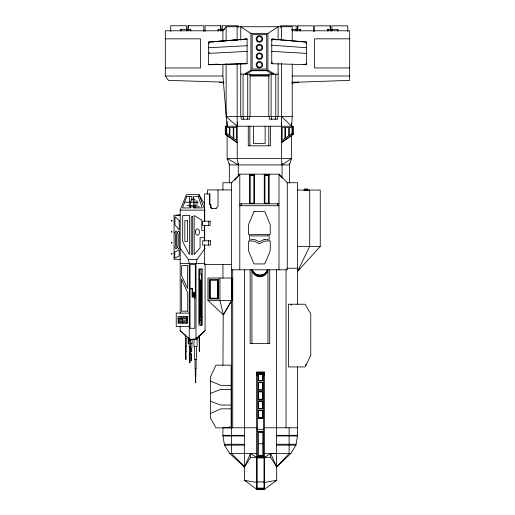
<?xml version="1.0" encoding="UTF-8"?>
<svg xmlns="http://www.w3.org/2000/svg" width="515" height="515" viewBox="0 0 515 515"><rect width="100%" height="100%" fill="white"/><g stroke="black" fill="none" stroke-linecap="round" stroke-linejoin="round"><path stroke-width="0.77" d="M281.46 126.227L281.615 63.442M281.615 116.628L291.593 126.227L292.243 116.628L292.243 63.963M252.356 269.873C254.236 277.019 265.631 277.019 267.51 269.873M172.1 242.79L171.418 243.157L171.804 242.288M244.438 269.86L244.554 480.302L256.592 489.25L264.613 489.25L276.652 480.302L276.652 466.912L290.833 453.509L295.932 445.134L297.438 435.948L297.438 366.899M205.086 248.249L196.955 259.605L195.996 263.609L195.996 339.192L189.282 339.192L180.192 330.617L180.192 326.529M272.139 62.141L271.746 63.693L272.918 63.757M180.192 313.088L180.192 210.139L186.417 194.638L198.861 194.638L204.629 204.075M257.017 427.778L222.944 427.778L222.944 435.96L224.489 445.14L229.742 453.515L244.554 466.912L250.509 453.515M297.438 190.054L320.253 190.054L320.253 246.389L297.438 271.598L309.708 246.389L309.708 190.054M305.91 43.395L306.605 42.088L271.746 39.05L271.746 63.693L306.605 64.703L306.605 42.088L271.746 39.05L272.139 40.601M267.71 270.349C266.049 278.151 253.818 278.151 252.157 270.349M223.381 314.832L231.93 300.432L231.93 278.036L207.963 278.036L207.963 300.432L223.381 314.832L219.95 300.432L219.95 278.036M172.049 232.046C171.147 233.095 171.147 230.482 172.049 231.531M231.499 269.789L287.273 269.789L287.273 182.722L278.982 174.147L239.79 174.147L231.499 182.722L231.499 453.515L244.554 466.912L250.573 457.333L250.573 453.515L256.592 457.333M297.438 271.598L299.736 268.367M209.399 52.26L208.517 53.399L247.103 51.371M292.243 41.181L292.243 26.729L226.136 26.729L222.911 30.778L222.911 41.091M234.737 180.269L239.79 174.147L239.79 269.789M290.833 453.509L270.632 453.515L270.632 457.333L276.652 466.912L278.19 465.084M197.367 337.357L195.809 339.192L205.086 330.617L205.086 263.609L180.192 263.609M264.613 457.333L270.62 453.515L276.652 466.912L289.121 453.509L289.121 427.772M171.984 221.154C170.858 221.856 171.476 219.345 172.087 220.652M171.984 254.159C170.858 254.861 171.476 252.35 172.087 253.657M215.83 208.446L218.025 206.348L218.025 189.932M195.996 339.192L205.086 330.617M293.376 134.273L292.687 134.273L281.46 142.327L282.143 142.327L293.376 134.273L293.376 126.227L225.293 126.227L225.293 134.273L236.527 142.327L237.215 142.327L225.982 134.273L225.293 134.273M240.724 40.234L240.724 26.729L250.934 33.462L267.916 33.462L278.132 26.729L278.132 39.893M223.201 314.079L222.944 365.412M243.447 74.482L250.934 70.259L267.916 70.259L276.085 74.868M244.85 74.823L252.144 70.71L266.706 70.71L274.006 74.823M275.235 481.042L276.652 480.302L275.512 480.302M210.493 413.474L220.813 408.846L231.132 408.846M223.291 314.755L231.66 300.432L231.66 278.036M210.493 393.396L220.813 389.404L231.132 389.404M276.652 480.302L264.015 482.542M291.947 83.224L298.739 82.149L349.685 80.372L349.685 30.778L291.973 30.778M217.549 64.105L208.517 64.71L208.517 42.088L247.103 39.05L247.103 63.693L210.648 64.71M212.045 41.876L247.103 39.05L208.517 42.088L209.219 43.44M208.517 47.747L247.103 45.719M209.373 193.968L209.373 203.985L210.416 205.06L210.416 207.275L211.375 208.594L216.371 208.446M208.517 64.71L247.103 63.693M224.54 29.304L218.064 29.304L218.064 30.861M291.355 29.381L300.406 29.381L300.406 30.939M223.04 30.778L165.315 30.778L165.315 76.02L168.534 80.372L223.388 82.149M165.315 38.837L200.483 38.837L200.483 67.961L165.315 67.961M349.685 38.837L314.517 38.837L314.517 67.961L349.685 67.961M273.22 39.288L277.34 39.925M240.724 74.096L243.061 74.096L243.061 116.628M245.398 74.096L250.071 74.096L250.071 116.628M273.452 74.096L268.779 74.096L268.779 116.628M278.132 74.096L275.795 74.096L275.795 116.628M249.884 74.675L268.965 74.675M249.884 75.57L268.965 75.57M165.315 76.02L222.911 76.02L227.121 126.227L227.121 121.424M250.271 76.02L269.377 76.02M292.243 76.014L349.685 76.014M291.709 82.149L298.739 82.149M226.136 63.77L226.136 116.628L292.243 116.628M249.588 174.978L254.487 174.978M264.285 174.978L269.184 174.978M232.014 182.722L222.944 182.722L222.944 189.932M287.273 182.722L297.438 182.722L297.438 304.417M304.481 188.96L307.893 188.96M231.499 189.932L207.584 189.932L207.584 193.968M304.816 190.003L305.183 190.003M305.479 190.003L306.895 190.003M307.191 190.003L307.558 190.003M303.689 190.164L308.685 190.164M190.898 199.144L194.915 199.144L194.915 207.925M184.679 202.234L198.307 202.234M239.79 203.805L278.982 203.805M209.373 203.985L210.957 205.06L210.957 207.275L211.916 208.594M210.416 205.06L210.957 205.06M186.823 205.453L196.994 205.453L196.994 200.303M239.79 205.71L278.982 205.71M199.569 206.83L189.346 206.83L189.346 196.537M210.416 207.275L210.957 207.275M211.375 208.594L212.534 208.594M180.192 210.139L205.086 210.139M178.969 214.768L179.51 214.768M176.555 215.103L178.847 215.103M180.192 215.289L174.057 215.289L174.057 259.296L180.192 259.296M204.745 230.43L201.79 230.43L201.79 220.105L194.174 215.521L194.174 254.539L200.078 247.792L200.078 237.685L204.745 237.685M297.438 246.389L320.253 246.389M180.192 248.249L188.529 259.605L196.955 259.605M231.499 264.453L204.552 264.453L204.552 245.011M286.803 268.257L297.438 268.257M198.867 279.626L200.245 279.626L200.245 320.761M207.963 300.432L231.93 300.432M189.282 313.088L176.233 313.088L176.233 326.529L189.282 326.529M202.221 317.253L200.94 317.253L200.94 280.797M179.516 317.304L186.784 317.304L186.784 323.227M178.106 318.437L186.095 318.437L186.095 321.135L179.516 321.508L179.516 320.06L185.072 320.06M185.825 322.3L178.66 322.3L178.66 319.062L182.445 319.062L182.445 323.227M199.035 335.716L199.775 335.716M186.469 338.567L185.291 338.567L185.291 334.917M188.162 338.922L188.522 338.922M190.325 339.533L192.295 339.533M189.121 340.035L190.653 340.035M190.428 343.66L192.076 343.66L192.076 339.533M190.569 348.314L191.908 348.314L191.908 343.66M199.305 351.352L199.395 345.559M190.962 354.03L191.516 354.03M257.629 373.124L263.577 373.124M258.433 373.922L262.772 373.922M258.433 380.701L262.772 380.701M258.433 382.388L262.772 382.388M231.132 385.362L220.813 385.362L210.493 381.119M258.433 390.048L262.772 390.132L262.772 382.304L258.433 382.304L258.433 390.132M262.592 391.857L258.614 391.831L258.614 399.247L262.592 399.222M262.772 399.402L258.433 399.486L258.433 391.651L262.772 391.651L262.772 399.486M262.772 401.088L258.433 401.005L258.433 408.833L262.772 408.833L262.772 401.005M258.614 408.601L258.614 401.179L262.592 401.179L262.592 408.601L258.614 408.569M258.614 401.211L262.592 401.211M231.132 405.06L220.813 405.06L210.493 401.269M258.433 408.749L262.772 408.749M258.433 410.436L262.772 410.436M258.614 417.923L262.592 417.923L262.592 410.532L258.614 410.558L258.614 417.948L262.592 417.948M258.433 418.103L262.772 418.103M264.433 427.772L297.438 427.778M257.629 429.291L263.577 429.291M257.629 431.325L263.577 431.325M258.408 432.104L262.792 432.104M222.944 435.342L244.438 435.342M276.536 435.33L297.438 435.33M222.944 435.96L244.438 435.96M276.536 435.948L297.438 435.948M258.408 443.75L262.792 443.795M224.347 444.271L244.438 444.271M276.536 444.258L296.08 444.258M224.489 445.14L244.438 445.14M276.536 445.134L295.932 445.134M229.742 453.515L256.592 453.515M264.71 453.509L276.536 453.509L276.652 466.912M258.408 455.543L262.792 455.543M257.629 456.296L263.577 456.296M250.573 457.333L270.62 457.333M257.191 481.892L264.015 481.892M257.191 482.542L244.554 480.302L245.97 481.042M257.191 488.13L264.015 488.13M303.116 64.633L306.605 64.703L305.91 63.397M271.746 51.371L306.605 53.399M271.746 45.211L306.605 47.741M219.487 82.149L224.012 82.864M226.136 116.628L237.215 126.227L237.119 63.332M180.192 330.617L189.475 339.192L187.911 337.357M241.979 464.002L244.554 466.912M281.505 177.205L278.982 174.147L278.982 269.789M199.318 196.112L198.861 194.638L204.745 209.296L204.674 221.193M188.529 259.605L189.282 263.609L189.282 339.192M347.76 31.441L347.76 25.827L331.898 25.827L331.898 30.939L331.924 29.381M337.911 30.939L337.911 29.381L327.675 29.381L327.675 30.939M337.531 29.381L337.531 30.939M330.546 30.939L330.546 25.827L314.659 25.827L314.659 31.441M330.16 25.827L330.16 28.306M328.004 29.381L328.004 30.939M313.423 31.441L313.423 25.827L297.535 25.827L297.516 30.939M305.755 364.124L305.755 365.721M300.084 29.381L300.084 30.939M297.921 25.827L297.921 28.306M296.183 30.939L296.183 25.827L280.321 25.827L280.321 27.43M292.687 126.227L292.687 134.273M291.593 123.027L291.593 126.227M291.593 134.866L291.593 158.427L289.488 164.903L229.33 164.903L227.121 158.427L227.121 134.866M291.175 304.236L291.175 305.376M289.488 163.461L289.488 182.934M286.044 269.789L286.044 427.778M282.046 163.461L282.046 178.229M281.615 26.729L281.615 40.279M281.46 122.222L281.46 158.427L282.046 164.903L291.593 158.427L227.121 158.427L238.291 164.903L237.215 158.427L237.215 122.222M278.132 63.448L278.132 116.628M277.643 116.628L277.643 119.197L269.261 119.197L269.261 116.628M277.501 203.805L277.501 205.71M276.529 269.86L276.536 453.509M275.551 116.628L275.551 119.197M271.353 116.628L271.353 119.197M271.115 74.096L271.115 116.628M270.394 126.227L270.394 145.822L248.275 145.822L248.275 126.227M269.731 269.86L269.731 343.537L250.136 343.537L250.136 269.86M269.184 174.147L269.184 203.805M268.811 126.227L268.811 145.822M267.916 33.462L267.916 70.259M267.955 269.86L267.955 343.537M265.141 126.227L265.141 143.466L253.528 143.466L253.528 126.227M264.613 489.25L264.613 372.004L256.592 372.004L256.592 489.25M264.433 375.564L264.433 372.351L256.785 372.351L256.785 375.564M264.285 174.147L264.285 203.805M262.592 391.831L262.592 399.247M254.487 174.147L254.487 203.805M251.912 269.86L251.912 343.537M250.934 33.462L250.934 70.259M249.859 126.227L249.859 145.822M249.588 116.628L249.588 119.197L241.207 119.197L241.207 116.628M249.588 174.147L249.588 203.805M247.734 74.096L247.734 116.628M247.496 116.628L247.496 119.197M243.299 116.628L243.299 119.197M241.265 203.805L241.265 205.71M240.724 63.345L240.724 116.628M238.291 163.461L238.291 175.879M238.149 27.353L238.149 25.75L222.287 25.75L222.313 30.861M237.119 26.729L237.119 40.112M232.716 269.789L232.716 427.778M232.439 427.778L215.978 427.862L210.493 418.096L210.493 376.871L215.978 365.161L231.132 365.161L231.132 427.862M229.696 426.723L229.696 427.862M229.33 163.461L229.33 182.934M226.136 26.729L226.136 41.02M225.982 126.227L225.982 134.273M222.911 64.42L222.911 76.02M222.944 264.453L222.944 278.036M220.961 30.861L220.935 25.75L205.047 25.75L205.047 31.364M220.549 25.75L220.549 28.228M218.405 279.523L218.405 298.945M218.392 29.304L218.392 30.861M217.684 280.289L217.684 298.185M210.094 280.289L210.094 298.185M209.914 203.985L209.914 193.968L204.552 193.968L204.552 221.154M208.478 221.193L208.478 225.467M208.524 240.795L208.524 245.069M204.674 225.467L204.674 240.795M204.674 245.069L204.674 248.822M204.552 225.132L204.552 241.039M203.811 31.364L203.811 25.75L187.924 25.75L187.904 30.861M201.429 273.723L201.429 325.165M200.94 269.062L200.94 274.952M200.94 319.841L200.94 325.165M199.666 269.062L199.666 323.594M199.601 335.716L199.601 340.853L199.086 340.853L199.073 335.716M199.485 340.853L199.485 345.559L199.189 340.853M199.279 345.559L199.279 351.352M197.148 337.383L197.148 346.531L194.013 346.531L194.013 338.909M196.53 346.531L196.53 359.541L194.631 359.541L194.631 346.531M196.125 359.541L196.125 368.637L195.037 368.637L195.037 359.541M195.893 368.637L195.893 376.362L195.282 376.362L195.269 368.637M195.713 376.362L195.713 382.787L195.443 376.362M191.689 348.314L191.689 351.816L190.788 351.816L190.788 348.314M191.387 354.03L191.387 357.281L191.091 354.03M191.31 357.281L191.31 360.854L191.168 357.281M190.795 30.861L190.795 29.304L180.565 29.304L180.565 30.861M190.473 29.304L190.473 30.861M190.466 340.035L190.466 346.904L189.314 346.904L189.314 340.035M190.293 346.904L190.293 353.168L189.481 353.168L189.481 346.904M190.099 353.168L190.099 362.76L189.681 362.76L189.674 353.168M188.413 338.922L188.29 343.833L188.271 338.922M188.31 25.75L188.31 28.228M186.572 30.861L186.572 25.75L170.71 25.75L170.71 31.364M186.269 338.567L186.269 346.383L185.49 346.383L185.49 338.567M186.14 346.383L186.14 351.41L185.625 351.41L185.625 346.383M186.024 351.41L185.741 355.099L185.735 351.41M185.941 355.099L185.941 359.489M185.825 355.099L185.825 359.489M180.945 29.304L180.945 30.861M267.794 270.433A8.04 8.04 0 0 1 252.067 270.433M267.446 270.105A8.111 8.111 0 0 1 252.421 270.105M174.81 252.073L174.752 258.144L179.226 255.955L179.226 249.762L174.81 252.073M187.724 265.399L187.479 288.439L181.486 275.383L181.486 265.689L187.724 265.399M174.952 232.31L175.383 234.492L175.383 245.449L174.978 247.58L175.963 248.912L176.948 247.58L176.548 245.449L176.548 234.492L176.973 232.31L175.963 230.926L174.952 232.31M177.585 232.284L178.016 234.473L178.016 245.423L177.611 247.554L178.596 248.887L179.581 247.554L179.181 245.423L179.181 234.473L179.606 232.284L178.596 230.9L177.585 232.284M195.507 231.184C194.155 234.467 198.957 237.505 199.344 232.954C200.696 229.664 195.893 226.626 195.507 231.184M186.823 196.537L182.535 207.925L190.679 207.925L190.679 200.94L191.876 200.94L191.876 196.537L186.823 196.537M253.966 211.568L248.539 224.662L248.539 234.415L249.672 234.415L249.672 241.084L248.539 241.084L248.539 250.837L253.966 263.925L264.807 263.925L270.227 250.837L270.227 241.084L269.1 241.084L269.1 234.415L270.227 234.415L270.227 224.662L264.807 211.568L253.966 211.568M310.77 355.228L305.17 366.944L288.374 366.944L288.374 304.236L305.17 304.236L310.77 314.002L310.77 355.228M284.885 138.406L282.143 140.37L282.143 127.598L284.885 127.598L284.885 138.406M288.767 135.625L285.381 138.052L285.381 127.598L288.767 127.598L288.767 135.625M291.999 133.308L289.256 135.271L289.256 127.598L291.999 127.598L291.999 133.308M264.073 239.572L259.386 241.85L254.7 239.572L250.799 239.572L250.799 241.084L253.966 241.084L259.386 243.717L264.807 241.084L267.974 241.084L267.974 239.572L264.073 239.572M266.706 34.672L252.144 34.672L252.144 69.049L266.706 69.049L266.706 34.672M229.413 127.598L226.671 127.598L226.671 133.308L229.413 135.271L229.413 127.598M233.295 127.598L229.902 127.598L229.902 135.625L233.295 138.052L233.295 127.598M236.527 127.598L233.784 127.598L233.784 138.406L236.527 140.37L236.527 127.598M253.85 175.615L250.226 175.615L250.226 203.168L253.85 203.168L253.85 175.615M268.54 175.615L264.922 175.615L264.922 203.168L268.54 203.168L268.54 175.615M198.281 196.582L193.447 196.582L193.447 207.925L202.273 207.925L198.281 196.582M189.436 215.521L182.683 215.521L182.683 241.696L189.436 254.539L189.436 215.521M192.687 216.725L191.232 216.725L191.232 254.468L192.687 254.468L192.687 216.725M187.389 220.71L184.834 220.71L184.834 241.393L187.389 241.393L187.389 220.71M210.159 221.193L202.665 221.193L202.665 225.467L210.159 225.467L210.159 221.193M267.974 234.415L250.799 234.415L250.799 235.928L267.974 235.928L267.974 234.415M210.545 240.795L202.665 240.795L202.665 245.069L210.545 245.069L210.545 240.795M195.327 264.62L190.041 264.62L190.041 288.4L192.34 288.4L192.34 296.634L193.196 296.634L193.196 292.539L194.4 292.539L194.4 297.67L195.327 297.715L195.327 264.62M202.221 269.062L198.867 269.062L198.867 325.165L202.221 325.165L202.221 269.062M218.54 279.523L209.238 279.523L209.238 298.945L218.54 298.945L218.54 279.523M217.819 280.289L209.966 280.289L209.966 298.185L217.819 298.185L217.819 280.289M192.134 288.773L190.009 288.773L190.009 328.3L194.812 328.3L194.812 298.275L194.174 298.275L194.174 293.016L193.35 293.016L193.35 297.097L192.134 297.097L192.134 288.773M187.724 311.189L181.486 311.189L181.486 278.956L187.724 293.016L187.724 311.189M187.409 316.39L178.106 316.39L178.106 323.227L187.409 323.227L187.409 316.39M263.577 373.034L257.629 373.034L257.629 456.387L263.577 456.387L263.577 373.034M262.772 373.839L258.433 373.839L258.433 380.785L262.772 380.785L262.772 373.839M262.592 374.019L258.614 374.045L258.614 380.546L262.592 380.546L262.592 374.019M262.592 382.503L258.614 382.478L258.614 389.9L262.592 389.9L262.592 382.478M262.772 410.352L258.433 410.352L258.433 418.186L262.772 418.186L262.772 410.352M262.792 431.995L258.408 431.995L258.408 455.608L262.792 455.608L262.792 431.995M264.015 457.932L257.191 457.932L257.191 488.98L264.015 488.98L264.015 457.932M179.226 220.568L174.965 216.77L174.965 224.881L179.259 229.819L179.226 220.568M257.107 49.884A3.283 3.283 0 0 0 262.592 48.41A3.283 3.283 0 0 0 258.575 44.393A3.283 3.283 0 0 0 257.107 49.884M257.107 58.478A3.283 3.283 0 0 0 262.592 57.011A3.283 3.283 0 0 0 258.575 52.987A3.283 3.283 0 0 0 257.107 58.478M257.783 67.594A3.283 3.283 0 0 0 262.708 64.755A3.283 3.283 0 0 0 257.783 61.909A3.283 3.283 0 0 0 257.783 67.594M257.107 41.29A3.283 3.283 0 0 0 262.592 39.816A3.283 3.283 0 0 0 258.575 35.799A3.283 3.283 0 0 0 257.107 41.29M257.68 66.499A2.472 2.472 0 0 0 261.813 65.392A2.472 2.472 0 0 0 258.788 62.367A2.472 2.472 0 0 0 257.68 66.499M257.68 40.717A2.472 2.472 0 0 0 261.813 39.61A2.472 2.472 0 0 0 258.788 36.584A2.472 2.472 0 0 0 257.68 40.717M257.68 49.311A2.472 2.472 0 0 0 261.813 48.204A2.472 2.472 0 0 0 258.788 45.178A2.472 2.472 0 0 0 257.68 49.311M257.68 57.905A2.472 2.472 0 0 0 261.813 56.798A2.472 2.472 0 0 0 258.788 53.772A2.472 2.472 0 0 0 257.68 57.905"/></g></svg>
